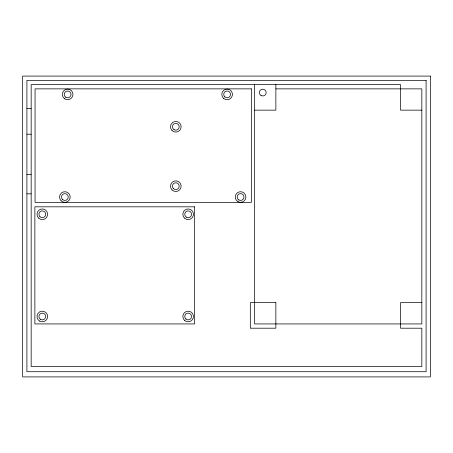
<?xml version="1.0" encoding="UTF-8"?>
<svg xmlns="http://www.w3.org/2000/svg" width="453" height="453" viewBox="0 0 453 453"><rect width="100%" height="100%" fill="white"/><g stroke="black" fill="none" stroke-linecap="round" stroke-linejoin="round"><path stroke-width="0.68" d="M275.866 88.862L421.834 88.862L421.834 323.935L254.575 323.935L254.575 84.603M26.908 108.663L31.166 108.663M254.575 110.153L275.866 110.153L275.866 84.603M421.834 110.153L400.537 110.153L400.537 84.603L31.166 84.603L31.166 366.522L421.834 366.522L421.834 328.199L400.537 328.199L400.537 302.644L421.834 302.644M26.908 134.213L31.166 134.213M26.908 174.671L31.166 174.671M26.908 193.833L31.166 193.833M430.35 76.087L22.65 76.087L22.65 376.913L430.35 376.913L430.35 76.087M426.092 80.345L26.908 80.345L26.908 371.72L426.092 371.72L426.092 80.345M251.398 88.862L35.062 88.862L35.062 202.355L251.398 202.355L251.398 88.862M194.569 206.823L34.87 206.823L34.87 323.935L194.569 323.935L194.569 206.823M275.866 302.644L250.316 302.644L250.316 328.199L275.866 328.199L275.866 302.644M261.053 95.521A3.409 3.409 0 0 0 266.16 92.571A3.409 3.409 0 0 0 261.053 89.615A3.409 3.409 0 0 0 261.053 95.521M172.044 130.526A5.323 5.323 0 0 0 180.951 128.142A5.323 5.323 0 0 0 174.428 121.619A5.323 5.323 0 0 0 172.044 130.526M237.921 201.642A5.323 5.323 0 0 0 245.905 197.032A5.323 5.323 0 0 0 237.921 192.417A5.323 5.323 0 0 0 237.921 201.642M238.884 199.966A3.392 3.392 0 0 0 243.969 197.032A3.392 3.392 0 0 0 238.884 194.094A3.392 3.392 0 0 0 238.884 199.966M172.061 189.949A5.323 5.323 0 0 0 180.957 187.525A5.323 5.323 0 0 0 174.411 181.036A5.323 5.323 0 0 0 172.061 189.949M223.533 98.329A5.323 5.323 0 0 0 232.321 95.543A5.323 5.323 0 0 0 225.515 89.32A5.323 5.323 0 0 0 223.533 98.329M174.111 129.7A3.392 3.392 0 0 0 179.195 126.761A3.392 3.392 0 0 0 174.111 123.828A3.392 3.392 0 0 0 174.111 129.7M224.835 96.902A3.392 3.392 0 0 0 230.435 95.124A3.392 3.392 0 0 0 226.098 91.166A3.392 3.392 0 0 0 224.835 96.902M38.601 218.086A5.323 5.323 0 0 0 47.48 215.594A5.323 5.323 0 0 0 40.883 209.15A5.323 5.323 0 0 0 38.601 218.086M39.66 321.098A5.323 5.323 0 0 0 47.644 316.483A5.323 5.323 0 0 0 39.66 311.874A5.323 5.323 0 0 0 39.66 321.098M184.388 218.04A5.323 5.323 0 0 0 193.295 215.656A5.323 5.323 0 0 0 186.778 209.133A5.323 5.323 0 0 0 184.388 218.04M186.46 217.214A3.392 3.392 0 0 0 191.545 214.28A3.392 3.392 0 0 0 186.46 211.341A3.392 3.392 0 0 0 186.46 217.214M185.883 319.003A3.392 3.392 0 0 0 191.472 317.191A3.392 3.392 0 0 0 187.112 313.261A3.392 3.392 0 0 0 185.883 319.003M39.955 216.704A3.392 3.392 0 0 0 45.606 215.118A3.392 3.392 0 0 0 41.404 211.013A3.392 3.392 0 0 0 39.955 216.704M184.586 320.435A5.323 5.323 0 0 0 193.357 317.598A5.323 5.323 0 0 0 186.511 311.421A5.323 5.323 0 0 0 184.586 320.435M40.628 319.422A3.392 3.392 0 0 0 45.713 316.483A3.392 3.392 0 0 0 40.628 313.55A3.392 3.392 0 0 0 40.628 319.422M173.42 188.578A3.392 3.392 0 0 0 179.088 187.032A3.392 3.392 0 0 0 174.915 182.899A3.392 3.392 0 0 0 173.42 188.578M65.736 97.202A3.392 3.392 0 0 0 71.019 94.643A3.392 3.392 0 0 0 66.161 91.347A3.392 3.392 0 0 0 65.736 97.202M61.172 200.86A5.323 5.323 0 0 0 70.034 198.318A5.323 5.323 0 0 0 63.403 191.913A5.323 5.323 0 0 0 61.172 200.86M64.649 98.799A5.323 5.323 0 0 0 72.95 94.785A5.323 5.323 0 0 0 65.317 89.603A5.323 5.323 0 0 0 64.649 98.799M62.514 199.467A3.392 3.392 0 0 0 68.16 197.848A3.392 3.392 0 0 0 63.935 193.771A3.392 3.392 0 0 0 62.514 199.467"/></g></svg>
